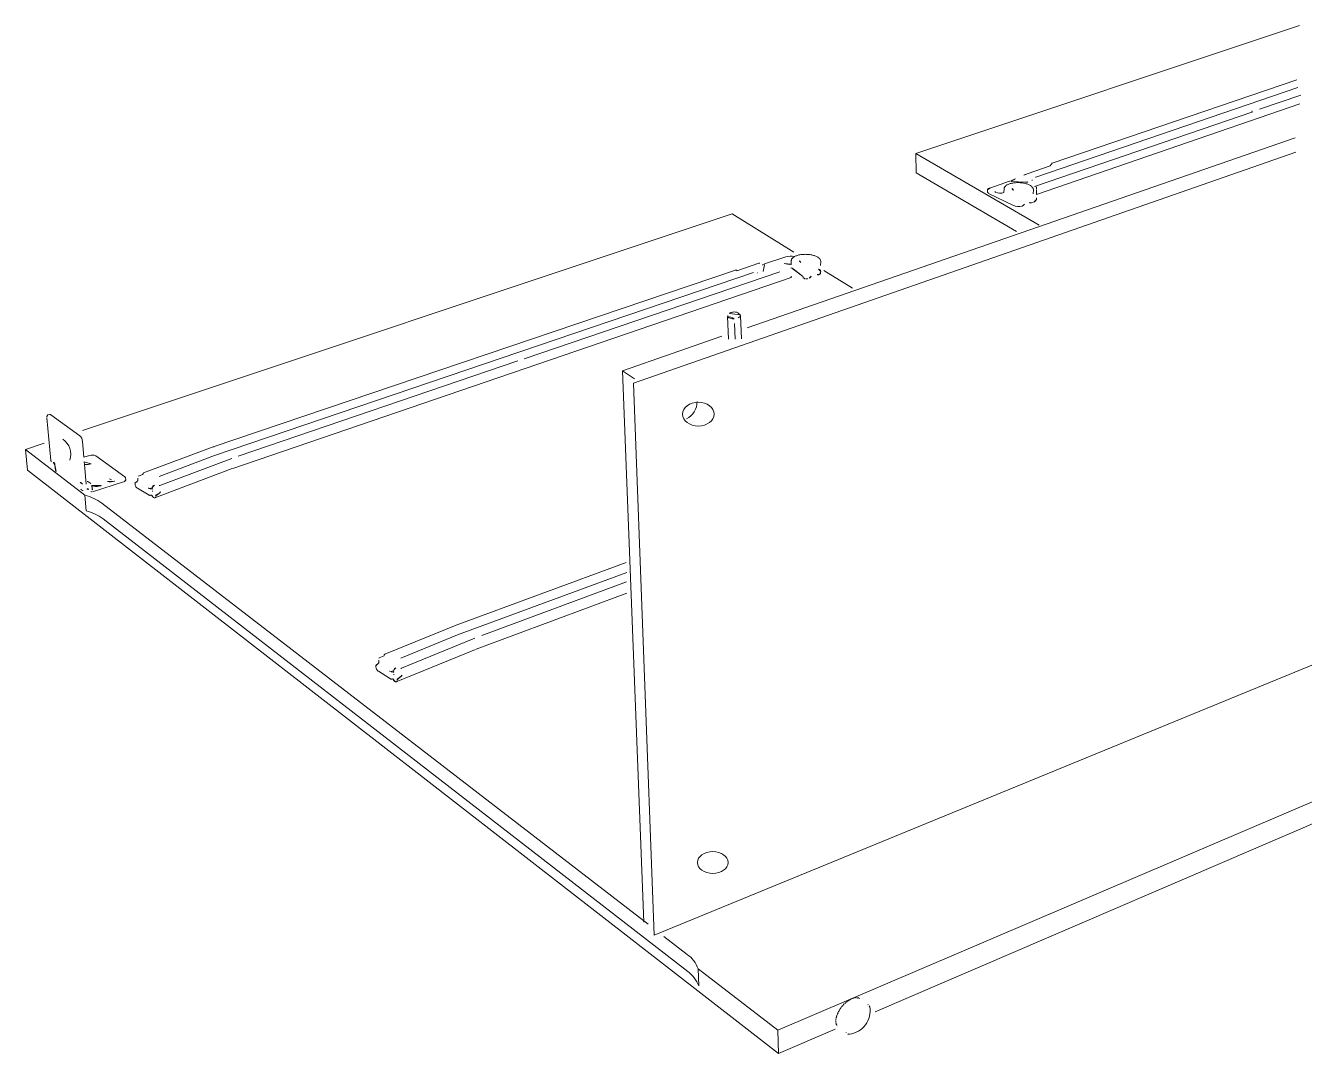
# Model space of a CAD drawing. Header units: metres. Extents: x -30.9 to 24.7, y -10.3 to 6.8.
# Drawn here: x 16.396 to 17.872, y 2.563 to 3.75 of the extents above; entities that cross this region are included whole.
import ezdxf

# ---------------------------------------------------------------- set-up
doc = ezdxf.new("R2010")
doc.units = ezdxf.units.M
doc.header["$MEASUREMENT"] = 0
doc.layers.add('PDF_Working_Num_Penna__7_Num_Penna__7', color=7, linetype='Continuous', lineweight=18)

msp = doc.modelspace()

# ---------------------------------------------------------------- linework, layer by layer
at = {"layer": 'PDF_Working_Num_Penna__7_Num_Penna__7', "color": 7, "linetype": 'Continuous', "lineweight": 18, "flags": 128}
for points in [[(17.4239, 3.5798), (17.4236, 3.6021), (17.8664, 3.7498)], [(17.8645, 3.6782), (17.562, 3.5746)], [(17.5811, 3.5909), (17.8633, 3.6872)], [(17.8205, 3.6531), (17.8679, 3.6694)], [(17.5617, 3.5642), (17.8125, 3.6503)], [(17.8669, 3.6594), (17.5631, 3.5547), (17.5631, 3.5601)], [(17.229, 3.4008), (17.8614, 3.62)], [(17.0975, 3.3368), (17.8623, 3.6034)], [(17.5661, 3.5193), (17.4236, 3.6021)], [(17.5506, 3.5779), (17.5515, 3.5783), (17.5523, 3.5787), (17.5532, 3.579), (17.5787, 3.5877), (17.5811, 3.5909)], [(17.5399, 3.5119), (17.4239, 3.5798)], [(17.5323, 3.57), (17.5321, 3.5699), (17.5319, 3.5699), (17.509, 3.562)], [(17.553, 3.5693), (17.5525, 3.5691), (17.5519, 3.569), (17.5514, 3.569), (17.5507, 3.5689), (17.5501, 3.5689), (17.5332, 3.5698)], [(17.2115, 3.5322), (16.4617, 3.2822)], [(17.2829, 3.4882), (17.2115, 3.5322)], [(17.2796, 3.4735), (17.2797, 3.4779), (17.2798, 3.4784), (17.2799, 3.4789), (17.28, 3.4793), (17.2802, 3.4798), (17.2805, 3.4802), (17.2808, 3.4808), (17.2813, 3.4813), (17.2818, 3.4817), (17.2824, 3.4822), (17.283, 3.4826), (17.2836, 3.483), (17.2843, 3.4833), (17.2851, 3.4837), (17.2859, 3.484), (17.2867, 3.4843), (17.2877, 3.4845), (17.2887, 3.4848), (17.2897, 3.485), (17.2907, 3.4852), (17.2918, 3.4853), (17.2928, 3.4854), (17.2939, 3.4855), (17.295, 3.4855), (17.2961, 3.4856), (17.2972, 3.4855), (17.2983, 3.4855), (17.2993, 3.4854), (17.3004, 3.4853), (17.3014, 3.4852), (17.3025, 3.485), (17.3035, 3.4848), (17.3044, 3.4846), (17.3054, 3.4844), (17.3063, 3.4841), (17.3072, 3.4838), (17.308, 3.4835), (17.3088, 3.4831), (17.3096, 3.4827), (17.3103, 3.4823), (17.3109, 3.4819), (17.3115, 3.4814), (17.3121, 3.4809), (17.3126, 3.4804), (17.313, 3.4799), (17.3133, 3.4794), (17.3136, 3.4788), (17.3137, 3.4783), (17.3138, 3.4777), (17.3138, 3.4772), (17.3137, 3.4727)], [(17.2436, 3.4754), (17.2431, 3.4753), (17.2425, 3.4752), (17.2171, 3.4665)], [(17.2364, 3.4646), (16.6141, 3.2532), (16.5502, 3.2291)], [(17.2156, 3.4674), (16.6126, 3.2632)], [(16.6351, 3.2383), (17.2797, 3.4587)], [(16.9713, 3.3648), (17.2666, 3.4655)], [(17.3505, 3.4466), (17.3176, 3.4668)], [(17.2063, 3.4139), (17.2075, 3.3875)], [(17.2212, 3.4146), (17.2224, 3.3879)], [(17.2142, 3.4058), (17.215, 3.3874)], [(17.1096, 2.7141), (17.0848, 3.351), (17.1996, 3.3909)], [(16.6414, 3.2524), (16.9643, 3.3624)], [(17.1216, 2.6992), (17.0975, 3.3368)], [(16.4257, 3.2462), (16.4254, 3.2465), (16.4252, 3.2468), (16.4251, 3.2472), (16.425, 3.2476), (16.4206, 3.2969)], [(16.4174, 3.2674), (16.3959, 3.2602)], [(16.6125, 3.2632), (16.5322, 3.233)], [(16.3959, 3.2602), (16.4643, 3.2074)], [(16.3981, 3.2363), (16.3959, 3.2602)], [(16.5509, 3.2184), (16.6339, 3.2498)], [(17.3305, 2.5908), (17.2649, 2.5626), (16.3981, 3.2363)], [(16.4659, 3.22), (16.4639, 3.2429)], [(16.545, 3.2044), (16.6342, 3.2381)], [(16.5088, 3.2227), (16.473, 3.2112)], [(16.5387, 3.2075), (16.525, 3.2153), (16.5245, 3.2157), (16.5241, 3.2161), (16.5236, 3.2166), (16.5232, 3.2171), (16.5229, 3.2177), (16.5226, 3.2183), (16.5224, 3.219), (16.5223, 3.2196), (16.5222, 3.2202), (16.5221, 3.221)], [(17.0898, 3.1182), (16.8945, 3.0461), (16.829, 3.0193)], [(16.8929, 3.0573), (17.0891, 3.1295)], [(16.9225, 3.0453), (17.0897, 3.1072)], [(16.9159, 3.0295), (17.0898, 3.0941)], [(16.8929, 3.0572), (16.8106, 3.0236)], [(16.8297, 3.0074), (16.9147, 3.0424)], [(17.9859, 3.0542), (17.1216, 2.6992)], [(16.8237, 2.9917), (16.9151, 3.0293)], [(16.8172, 2.9952), (16.8032, 3.004), (16.8027, 3.0043), (16.8022, 3.0048), (16.8018, 3.0053), (16.8014, 3.0059), (16.8011, 3.0066), (16.8008, 3.0073), (16.8005, 3.008), (16.8004, 3.0087), (16.8003, 3.0094), (16.8003, 3.0102)], [(18.0526, 2.9015), (17.3767, 2.6107)], [(17.2649, 2.5626), (17.2642, 2.5893)]]:
    msp.add_lwpolyline(points, dxfattribs=at)
for points in [[(17.8114, 3.6513), (17.8115, 3.651)], [(17.8116, 3.6507), (17.812, 3.6505)], [(17.5506, 3.5779), (17.5498, 3.5777), (17.549, 3.5774), (17.5483, 3.5771)], [(17.562, 3.5746), (17.5618, 3.5745)], [(17.509, 3.562), (17.5083, 3.5618), (17.5077, 3.5615), (17.5072, 3.5611), (17.5068, 3.5608), (17.5065, 3.5604), (17.5063, 3.56)], [(17.5358, 3.5715), (17.535, 3.571), (17.5341, 3.5706), (17.5332, 3.5703)], [(17.5349, 3.5615), (17.5349, 3.5611), (17.5351, 3.5608), (17.5354, 3.5604), (17.5357, 3.56), (17.5362, 3.5597)], [(17.5359, 3.5715), (17.5363, 3.5716), (17.5367, 3.5717), (17.537, 3.5718), (17.5374, 3.572), (17.5377, 3.5722), (17.5381, 3.5724), (17.5386, 3.5726)], [(17.5578, 3.5715), (17.5578, 3.5712), (17.5578, 3.5709)], [(17.561, 3.5634), (17.5611, 3.5637), (17.5613, 3.5639), (17.5614, 3.5641)], [(17.563, 3.5634), (17.563, 3.5628), (17.5631, 3.5622), (17.5631, 3.5616), (17.5631, 3.5609)], [(17.5485, 3.543), (17.5487, 3.5432), (17.5489, 3.5434), (17.549, 3.5434)], [(17.5557, 3.5451), (17.5549, 3.5454), (17.5551, 3.5454)], [(17.5549, 3.5454), (17.5554, 3.5452)], [(17.5591, 3.5456), (17.5573, 3.545), (17.5569, 3.5449), (17.5565, 3.5449), (17.5561, 3.5449)], [(17.5629, 3.5489), (17.5626, 3.5484), (17.5622, 3.5479), (17.5618, 3.5474), (17.5613, 3.5469), (17.5609, 3.5465), (17.5603, 3.5462), (17.5597, 3.5458)], [(17.5629, 3.5489), (17.5629, 3.5493), (17.563, 3.5496), (17.563, 3.55), (17.5631, 3.5503), (17.5631, 3.5507)], [(17.5485, 3.543), (17.5483, 3.5427), (17.548, 3.5424), (17.5476, 3.5421)], [(17.2465, 3.4735), (17.2466, 3.4733), (17.2468, 3.4732)], [(17.2467, 3.4736), (17.2487, 3.4743)], [(17.2489, 3.4735), (17.2473, 3.4659)], [(17.2487, 3.4743), (17.2489, 3.4743)], [(17.2797, 3.4699), (17.2794, 3.4698)], [(17.2926, 3.4603), (17.2819, 3.4689), (17.2814, 3.4692), (17.2809, 3.4695), (17.2803, 3.4697)], [(17.2909, 3.4762), (17.2904, 3.4766), (17.2899, 3.4769), (17.2896, 3.4773), (17.2893, 3.4776), (17.2892, 3.478)], [(17.2167, 3.4673), (17.2163, 3.4674), (17.216, 3.4675)], [(17.2171, 3.4665), (17.217, 3.4672)], [(17.2407, 3.4643), (17.2412, 3.4641)], [(17.2795, 3.4587), (17.2797, 3.4589), (17.2798, 3.459), (17.2799, 3.4593), (17.28, 3.4597), (17.2801, 3.4601)], [(17.2937, 3.4595), (17.2933, 3.4597), (17.293, 3.46)], [(17.2933, 3.4586), (17.2936, 3.4585), (17.2938, 3.4584), (17.2941, 3.4583), (17.2943, 3.4581), (17.2946, 3.458), (17.2949, 3.4579), (17.2952, 3.4576), (17.2956, 3.4574), (17.296, 3.4572)], [(17.2965, 3.4572), (17.297, 3.4572), (17.2975, 3.4572), (17.298, 3.4573), (17.2985, 3.4575)], [(17.3004, 3.4581), (17.3008, 3.4583), (17.3013, 3.4585), (17.3017, 3.4589), (17.3021, 3.4592), (17.3024, 3.4596), (17.3029, 3.4603)], [(17.3101, 3.4621), (17.3099, 3.4622)], [(17.3118, 3.4621), (17.3116, 3.462), (17.3113, 3.4619), (17.3109, 3.4619), (17.3107, 3.4619), (17.3104, 3.462), (17.3101, 3.4621)], [(17.3112, 3.4686), (17.3117, 3.4683), (17.3124, 3.4679), (17.3129, 3.4676), (17.3133, 3.4672), (17.3136, 3.4667), (17.3137, 3.4663)], [(17.3138, 3.4659), (17.3137, 3.4643), (17.3136, 3.4639), (17.3135, 3.4635), (17.3132, 3.4631), (17.3128, 3.4627), (17.3124, 3.4624)], [(17.0848, 3.351), (17.0988, 3.3417)], [(16.4215, 3.3), (16.4212, 3.2998), (16.421, 3.2995), (16.4208, 3.2992), (16.4207, 3.2987), (16.4206, 3.2981), (16.4205, 3.2976)], [(16.6136, 3.2631), (16.6132, 3.2632), (16.6129, 3.2632)], [(16.4284, 3.2451), (16.4282, 3.2452), (16.428, 3.2452), (16.4279, 3.2449), (16.428, 3.2447), (16.4281, 3.2445), (16.4283, 3.2444)], [(16.4298, 3.2426), (16.4298, 3.2429), (16.4297, 3.2433), (16.4296, 3.2437), (16.4294, 3.2441), (16.429, 3.2441), (16.4286, 3.2442)], [(16.4294, 3.2441), (16.4292, 3.2444), (16.429, 3.2446), (16.4288, 3.2448)], [(16.4298, 3.2426), (16.4304, 3.2357), (16.4308, 3.2352), (16.431, 3.2349)], [(16.4711, 3.2436), (16.4701, 3.2433), (16.4691, 3.2431), (16.4681, 3.2429), (16.467, 3.2428), (16.466, 3.2428), (16.465, 3.2428), (16.4639, 3.2429), (16.4637, 3.2459)], [(16.4711, 3.2436), (16.4715, 3.2437)], [(16.4598, 3.2221), (16.4595, 3.2222), (16.4593, 3.2222), (16.4592, 3.2221), (16.4591, 3.2219), (16.459, 3.2216)], [(16.4598, 3.2221), (16.4602, 3.2218), (16.4604, 3.2215), (16.4605, 3.2214), (16.4607, 3.2212), (16.4609, 3.2208), (16.4612, 3.2205), (16.4613, 3.2203), (16.4614, 3.2201), (16.4616, 3.22)], [(16.4714, 3.2207), (16.4688, 3.2226), (16.4684, 3.2228), (16.4679, 3.223), (16.4674, 3.223), (16.4669, 3.223)], [(16.4723, 3.2189), (16.4728, 3.2141), (16.4728, 3.2139), (16.473, 3.2137)], [(16.4929, 3.2263), (16.495, 3.2251)], [(16.5115, 3.225), (16.5115, 3.2247), (16.5113, 3.2243), (16.511, 3.2239), (16.5106, 3.2236), (16.5101, 3.2233), (16.5095, 3.2229)], [(16.525, 3.2237), (16.5223, 3.2214), (16.5221, 3.2212)], [(16.5253, 3.224), (16.5253, 3.2244), (16.5253, 3.2249), (16.5253, 3.2254), (16.5253, 3.2259), (16.5253, 3.2264), (16.5253, 3.2268), (16.5253, 3.227)], [(16.5258, 3.2292), (16.5314, 3.2313)], [(16.5322, 3.233), (16.5319, 3.2329), (16.5317, 3.2327), (16.5316, 3.2324), (16.5315, 3.2321), (16.5314, 3.2318)], [(16.5424, 3.2167), (16.5429, 3.2177), (16.5432, 3.218), (16.5435, 3.2183), (16.5439, 3.2186), (16.5444, 3.2187), (16.5448, 3.2188)], [(16.4597, 3.2143), (16.4599, 3.2139), (16.4602, 3.2135)], [(16.4605, 3.2133), (16.4609, 3.213), (16.4614, 3.2128), (16.4619, 3.2128), (16.4624, 3.2128)], [(16.4667, 3.2142), (16.4672, 3.2143), (16.4676, 3.2143), (16.4681, 3.2143), (16.4684, 3.2139)], [(16.4681, 3.2143), (16.4679, 3.2148), (16.4678, 3.2153)], [(16.4714, 3.2116), (16.4719, 3.2114), (16.4724, 3.2112)], [(16.538, 3.2153), (16.5374, 3.2156)], [(16.5422, 3.2159), (16.5423, 3.2145), (16.5413, 3.2146), (16.5405, 3.2147), (16.5396, 3.2148), (16.5387, 3.2151)], [(16.5387, 3.2075), (16.5391, 3.2073), (16.5395, 3.2072), (16.5398, 3.2072)], [(16.5401, 3.2073), (16.5409, 3.2076), (16.5407, 3.2076)], [(16.5401, 3.2073), (16.5403, 3.2074)], [(16.5437, 3.2046), (16.5433, 3.2049), (16.5429, 3.2052), (16.5425, 3.2057), (16.5422, 3.2061), (16.5419, 3.2067), (16.5417, 3.207), (16.5414, 3.2072), (16.5411, 3.2075)], [(16.5422, 3.2159), (16.5423, 3.2163)], [(16.5423, 3.2115), (16.5424, 3.2118), (16.5424, 3.2121), (16.5424, 3.2123)], [(16.5437, 3.2046), (16.5442, 3.2044), (16.5446, 3.2043), (16.545, 3.2043)], [(16.5453, 3.2044), (16.5456, 3.2045), (16.5459, 3.2047), (16.5461, 3.2051), (16.5462, 3.2055), (16.5463, 3.2059)], [(16.5507, 3.2102), (16.5463, 3.2066), (16.5463, 3.2068), (16.5462, 3.2071), (16.546, 3.2073)], [(16.5509, 3.2184), (16.5506, 3.2184), (16.5503, 3.2184), (16.5501, 3.2184)], [(16.5507, 3.2102), (16.551, 3.2104), (16.5512, 3.2108), (16.5514, 3.2111), (16.5515, 3.2114)], [(16.8032, 3.0133), (16.8004, 3.0108), (16.8003, 3.0104)], [(16.8035, 3.0136), (16.8034, 3.0134)], [(16.8035, 3.0136), (16.8035, 3.0141), (16.8035, 3.0147), (16.8035, 3.0152), (16.8035, 3.0158), (16.8035, 3.0163), (16.8035, 3.0167), (16.8035, 3.017)], [(16.8037, 3.019), (16.8039, 3.0193)], [(16.804, 3.0194), (16.8098, 3.0217)], [(16.8105, 3.0236), (16.8103, 3.0235), (16.8101, 3.0233), (16.8099, 3.023), (16.8099, 3.0226), (16.8098, 3.0223)], [(16.8165, 3.004), (16.8159, 3.0043)], [(16.8208, 3.0046), (16.8209, 3.003), (16.8199, 3.0031), (16.819, 3.0033), (16.8181, 3.0034), (16.8173, 3.0037)], [(16.8208, 3.0046), (16.8209, 3.005)], [(16.8209, 2.9997), (16.821, 3), (16.821, 3.0004), (16.821, 3.0006)], [(16.821, 3.0055), (16.8216, 3.0066), (16.8218, 3.007), (16.8222, 3.0073), (16.8226, 3.0075), (16.823, 3.0077), (16.8235, 3.0078)], [(16.8295, 2.9982), (16.825, 2.9942), (16.825, 2.9945), (16.8249, 2.9948), (16.8247, 2.995)], [(16.8297, 3.0074), (16.8294, 3.0073), (16.8292, 3.0073), (16.8289, 3.0073)], [(16.8295, 2.9982), (16.8298, 2.9985), (16.8301, 2.9989), (16.8303, 2.9992), (16.8304, 2.9996)], [(16.8172, 2.9952), (16.8176, 2.995), (16.818, 2.9949), (16.8184, 2.9949)], [(16.8187, 2.995), (16.8195, 2.9953), (16.8192, 2.9953)], [(16.8187, 2.995), (16.8189, 2.9951)], [(16.8224, 2.992), (16.8219, 2.9923), (16.8216, 2.9927), (16.8211, 2.9932), (16.8208, 2.9937), (16.8205, 2.9943), (16.8203, 2.9947), (16.82, 2.995), (16.8197, 2.9952)], [(16.8224, 2.992), (16.8228, 2.9918), (16.8232, 2.9917), (16.8237, 2.9917)], [(16.824, 2.9917), (16.8243, 2.9919), (16.8246, 2.9922), (16.8248, 2.9925), (16.8249, 2.993), (16.825, 2.9935)], [(17.3342, 2.6103), (17.3341, 2.6105), (17.3343, 2.6108), (17.3345, 2.6111), (17.3346, 2.6113), (17.335, 2.6119), (17.3354, 2.6125), (17.3354, 2.6128), (17.3355, 2.6131), (17.3358, 2.6133)], [(17.3375, 2.6157), (17.3373, 2.6155), (17.3371, 2.6153), (17.3369, 2.615), (17.3368, 2.6148), (17.3364, 2.6141)], [(17.3392, 2.6178), (17.339, 2.6176), (17.3387, 2.6175), (17.3385, 2.6171), (17.3385, 2.6169), (17.338, 2.6163)], [(17.341, 2.6197), (17.3408, 2.6196), (17.3405, 2.6195), (17.3403, 2.6192), (17.3402, 2.6189), (17.3397, 2.6184)], [(17.3429, 2.6215), (17.3427, 2.6214), (17.3424, 2.6212), (17.3422, 2.621), (17.3421, 2.6207), (17.3415, 2.6202)], [(17.3436, 2.622), (17.3432, 2.6217)], [(17.3449, 2.623), (17.3447, 2.623), (17.3444, 2.6229), (17.3442, 2.6226), (17.3441, 2.6224), (17.3438, 2.6222)], [(17.3469, 2.6243), (17.3467, 2.6244), (17.3465, 2.6243), (17.3462, 2.6241), (17.346, 2.6238), (17.3455, 2.6234)], [(17.3489, 2.6254), (17.3487, 2.6255), (17.3485, 2.6254), (17.3482, 2.6252), (17.348, 2.625), (17.3475, 2.6246)], [(17.3507, 2.6262), (17.3504, 2.6262), (17.3502, 2.6261), (17.35, 2.6259), (17.3494, 2.6256)], [(17.3526, 2.6268), (17.3524, 2.6269), (17.3522, 2.6268), (17.3519, 2.6265), (17.3514, 2.6264)], [(17.3544, 2.6271), (17.354, 2.6271), (17.3538, 2.6269), (17.3532, 2.6268)], [(17.356, 2.6271), (17.3556, 2.627), (17.3555, 2.6269), (17.355, 2.6269)], [(17.3575, 2.6268), (17.3571, 2.6267), (17.357, 2.6266), (17.3567, 2.6267)], [(17.3575, 2.6268), (17.3584, 2.6261), (17.3586, 2.6262)], [(17.3685, 2.6188), (17.3684, 2.619)], [(17.3312, 2.5996), (17.3311, 2.6001)], [(17.3313, 2.6015), (17.3312, 2.6017), (17.3313, 2.6019), (17.3313, 2.6022)], [(17.3312, 2.5996), (17.3314, 2.599)], [(17.3313, 2.6015), (17.3314, 2.601)], [(17.332, 2.6045), (17.3317, 2.6043), (17.3317, 2.604), (17.3316, 2.6037), (17.3317, 2.6036), (17.3316, 2.603)], [(17.3326, 2.6068), (17.3324, 2.6065), (17.3323, 2.6062), (17.3322, 2.606), (17.3323, 2.6058), (17.3321, 2.6051)], [(17.3334, 2.6089), (17.3332, 2.6087), (17.3331, 2.6084), (17.3331, 2.6082), (17.3331, 2.608), (17.3328, 2.6074)], [(17.3335, 2.609), (17.3338, 2.6096)], [(17.3314, 2.5978), (17.3313, 2.598), (17.3313, 2.5983)], [(17.3314, 2.5978), (17.3315, 2.5977), (17.3317, 2.5973)], [(17.3318, 2.5963), (17.3317, 2.5964), (17.3317, 2.5966)], [(17.3318, 2.5963), (17.3321, 2.596), (17.3323, 2.5957)], [(17.3324, 2.5949), (17.3323, 2.5952)], [(17.3333, 2.5938), (17.3332, 2.5939)], [(17.3433, 2.5866), (17.3431, 2.5865)], [(17.3457, 2.585), (17.3453, 2.5852)], [(17.3468, 2.5848), (17.347, 2.5847)]]:
    msp.add_lwpolyline(points, close=True, dxfattribs=at)
for points in [[(17.5063, 3.5596), (17.5062, 3.558), (17.5063, 3.5576), (17.5064, 3.5572), (17.5067, 3.5568), (17.5071, 3.5564), (17.5076, 3.556), (17.5083, 3.5556), (17.5356, 3.5422, 0.156948), (17.5462, 3.5412), (17.5464, 3.5413), (17.5466, 3.5414), (17.5468, 3.5414), (17.547, 3.5415), (17.5471, 3.5416), (17.5473, 3.5418)], [(17.515, 3.5581), (17.5151, 3.5578), (17.5153, 3.5575, 0.158735), (17.5253, 3.5568), (17.5256, 3.5612), (17.5256, 3.5617), (17.5257, 3.5622), (17.5258, 3.5626), (17.5261, 3.563), (17.5263, 3.5634), (17.5267, 3.5639), (17.5272, 3.5644), (17.5277, 3.5649), (17.5282, 3.5653), (17.5288, 3.5657), (17.5295, 3.566), (17.5301, 3.5664), (17.5309, 3.5667), (17.5317, 3.567), (17.5326, 3.5673), (17.5335, 3.5675), (17.5345, 3.5678), (17.5355, 3.5679), (17.5366, 3.5681), (17.5376, 3.5682), (17.5386, 3.5683), (17.5397, 3.5684), (17.5408, 3.5684), (17.5419, 3.5684), (17.543, 3.5684), (17.544, 3.5683), (17.5451, 3.5682), (17.5461, 3.5681), (17.5471, 3.568), (17.5481, 3.5678), (17.5491, 3.5676), (17.5501, 3.5673), (17.5511, 3.5671), (17.5519, 3.5668), (17.5528, 3.5665), (17.5536, 3.5662), (17.5544, 3.5658), (17.5552, 3.5655), (17.5559, 3.565), (17.5565, 3.5646), (17.5571, 3.5642), (17.5577, 3.5637), (17.5581, 3.5631), (17.5586, 3.5626), (17.5588, 3.5621), (17.5591, 3.5616), (17.5593, 3.561), (17.5593, 3.5605), (17.5594, 3.5599), (17.5591, 3.5554)], [(17.2833, 3.4828, 0.134357), (17.2735, 3.4827), (17.2491, 3.4744)], [(16.4215, 3.3), (16.4238, 3.3007), (16.4241, 3.3007), (16.4244, 3.3007), (16.4247, 3.3006), (16.425, 3.3003), (16.4586, 3.2761, -0.193549), (16.4616, 3.2695), (16.4632, 3.2511), (16.4698, 3.2532, -0.20679), (16.4769, 3.2528), (16.5106, 3.2284), (16.511, 3.228), (16.5112, 3.2277), (16.5113, 3.2273), (16.5115, 3.225)], [(18.137, 2.9625), (17.2642, 2.5893), (17.1723, 2.6603), (17.173, 2.6405, 0.148967), (17.1603, 2.6572), (16.4854, 3.18, 0.095923), (16.4658, 3.1892), (16.4643, 3.2074, -0.095263), (16.4839, 3.1982), (17.1145, 2.7118)], [(17.1723, 2.6603, 0.154671), (17.1596, 2.677), (17.1326, 2.6978)], [(17.3696, 2.6176), (17.37, 2.6172), (17.3703, 2.617), (17.3705, 2.6166, -0.430531), (17.3468, 2.5848), (17.3461, 2.585), (17.3457, 2.585)]]:
    msp.add_lwpolyline(points, format="xyb", dxfattribs=at)
for points in [[(17.2796, 3.4741, -0.129017), (17.2718, 3.4751)], [(17.2063, 3.4139, 0.187308), (17.2068, 3.413, 0.119253), (17.2091, 3.4117, 0.079534), (17.2139, 3.4111, 0.081809)], [(17.2208, 3.4155), (17.2187, 3.4176, 0.115985), (17.2171, 3.4186, 0.081006), (17.2136, 3.419, 0.083035), (17.2101, 3.4182, 0.124624), (17.2085, 3.4172)], [(16.4724, 3.2185), (16.473, 3.2183), (16.4736, 3.218), (16.4743, 3.2178, 0.12534), (16.4827, 3.2183), (16.4831, 3.2185)], [(16.4903, 3.223, 0.122232), (16.4987, 3.2235), (16.4991, 3.2236)]]:
    msp.add_lwpolyline(points, format="xyb", close=True, dxfattribs=at)
at = {"layer": 'PDF_Working_Num_Penna__7_Num_Penna__7', "color": 7, "linetype": 'Continuous', "lineweight": 18}
for centre, radius, start, end in [((17.1481, 3.3157), 0.023, 297.974, 359.87), ((16.4265, 3.2546), 0.0215, 342.0255, 54.2476)]:
    msp.add_arc(centre, radius, start, end, dxfattribs=at)
for centre, major_axis, ratio in [((17.1725, 3.301), (0.0183, 0), 0.751129), ((17.1892, 2.7831), (0.0177, 0), 0.717354)]:
    msp.add_ellipse(centre, major_axis=major_axis, ratio=ratio, dxfattribs=at)
for points in [[(17.2066, 3.4149), (17.207, 3.4149), (17.206, 3.4139), (17.2063, 3.4139)], [(17.2187, 3.4121), (17.2196, 3.4121), (17.22, 3.4136), (17.2209, 3.4136)], [(17.2212, 3.4146), (17.2215, 3.4146), (17.2205, 3.4155), (17.2208, 3.4155)], [(17.2209, 3.4136), (17.2212, 3.4136), (17.2209, 3.4146), (17.2212, 3.4146)]]:
    msp.add_open_spline(points, degree=3, dxfattribs=at)

doc.saveas('drawing.dxf')
